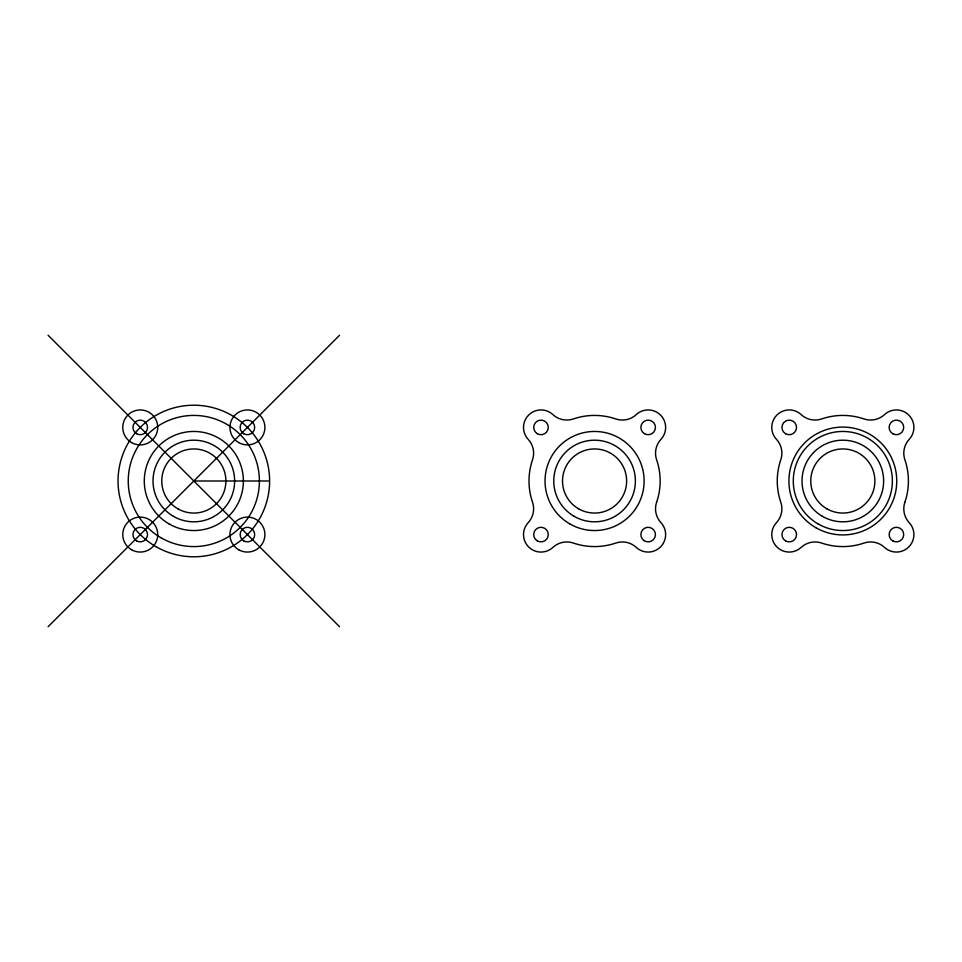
<?xml version="1.0" encoding="UTF-8"?>
<svg xmlns="http://www.w3.org/2000/svg" width="962" height="962" viewBox="0 0 962 962"><rect width="100%" height="100%" fill="white"/><g stroke="black" fill="none" stroke-linecap="round" stroke-linejoin="round"><path stroke-width="1.44" d="M48.1 626.731L339.562 335.269M193.831 481L268.386 481M48.1 335.269L339.562 626.731M818.061 523.905A49.543 49.543 0 0 0 892.375 481A49.543 49.543 0 0 0 818.061 438.095A49.543 49.543 0 0 0 818.061 523.905M822.426 516.341A40.801 40.801 0 0 0 883.633 481A40.801 40.801 0 0 0 822.426 445.659A40.801 40.801 0 0 0 822.426 516.341M904.881 502.212A65.572 65.572 0 0 0 904.881 459.788A20.406 20.406 0 0 1 909.234 439.309A17.484 17.484 0 0 0 908.777 415.055A17.484 17.484 0 0 0 884.523 414.598A20.406 20.406 0 0 1 864.044 418.951A65.572 65.572 0 0 0 821.62 418.951A20.406 20.406 0 0 1 801.142 414.598A17.484 17.484 0 0 0 776.887 415.055A17.484 17.484 0 0 0 776.43 439.309A20.406 20.406 0 0 1 780.783 459.788A65.572 65.572 0 0 0 780.783 502.212A20.406 20.406 0 0 1 776.43 522.691A17.484 17.484 0 0 0 776.887 546.945A17.484 17.484 0 0 0 801.142 547.402A20.406 20.406 0 0 1 821.62 543.049A65.572 65.572 0 0 0 864.044 543.049A20.406 20.406 0 0 1 884.523 547.402A17.484 17.484 0 0 0 908.777 546.945A17.484 17.484 0 0 0 909.234 522.691A20.406 20.406 0 0 1 904.881 502.212M892.772 540.897A7.287 7.287 0 0 0 903.703 534.583A7.287 7.287 0 0 0 892.772 528.27A7.287 7.287 0 0 0 892.772 540.897M892.772 433.73A7.287 7.287 0 0 0 903.703 427.417A7.287 7.287 0 0 0 892.772 421.103A7.287 7.287 0 0 0 892.772 433.73M785.605 433.73A7.287 7.287 0 0 0 796.536 427.417A7.287 7.287 0 0 0 785.605 421.103A7.287 7.287 0 0 0 785.605 433.73M785.605 540.897A7.287 7.287 0 0 0 796.536 534.583A7.287 7.287 0 0 0 785.605 528.27A7.287 7.287 0 0 0 785.605 540.897M815.872 527.693A53.92 53.92 0 0 0 896.752 481A53.92 53.92 0 0 0 815.872 434.307A53.92 53.92 0 0 0 815.872 527.693M826.803 508.766A32.059 32.059 0 0 0 874.891 481A32.059 32.059 0 0 0 826.803 453.234A32.059 32.059 0 0 0 826.803 508.766M656.625 502.212A65.572 65.572 0 0 0 656.625 459.788A20.406 20.406 0 0 1 660.978 439.309A17.484 17.484 0 0 0 660.521 415.055A17.484 17.484 0 0 0 636.267 414.598A20.406 20.406 0 0 1 615.788 418.951A65.572 65.572 0 0 0 573.364 418.951A20.406 20.406 0 0 1 552.885 414.598A17.484 17.484 0 0 0 528.631 415.055A17.484 17.484 0 0 0 528.174 439.309A20.406 20.406 0 0 1 532.527 459.788A65.572 65.572 0 0 0 532.527 502.212A20.406 20.406 0 0 1 528.174 522.691A17.484 17.484 0 0 0 528.631 546.945A17.484 17.484 0 0 0 552.885 547.402A20.406 20.406 0 0 1 573.364 543.049A65.572 65.572 0 0 0 615.788 543.049A20.406 20.406 0 0 1 636.267 547.402A17.484 17.484 0 0 0 660.521 546.945A17.484 17.484 0 0 0 660.978 522.691A20.406 20.406 0 0 1 656.625 502.212M644.071 540.62A7.287 7.287 0 0 0 655.423 535.1A7.287 7.287 0 0 0 644.973 528.03A7.287 7.287 0 0 0 644.071 540.62M644.516 433.73A7.287 7.287 0 0 0 655.447 427.417A7.287 7.287 0 0 0 644.516 421.103A7.287 7.287 0 0 0 644.516 433.73M537.349 433.73A7.287 7.287 0 0 0 548.28 427.417A7.287 7.287 0 0 0 537.349 421.103A7.287 7.287 0 0 0 537.349 433.73M537.349 540.897A7.287 7.287 0 0 0 548.28 534.583A7.287 7.287 0 0 0 537.349 528.27A7.287 7.287 0 0 0 537.349 540.897M578.547 508.766A32.059 32.059 0 0 0 626.635 481A32.059 32.059 0 0 0 578.547 453.234A32.059 32.059 0 0 0 578.547 508.766M574.17 516.341A40.801 40.801 0 0 0 635.377 481A40.801 40.801 0 0 0 574.17 445.659A40.801 40.801 0 0 0 574.17 516.341M569.805 523.905A49.543 49.543 0 0 0 644.119 481A49.543 49.543 0 0 0 569.805 438.095A49.543 49.543 0 0 0 569.805 523.905M238.672 442.556A17.484 17.484 0 0 0 264.899 427.417A17.484 17.484 0 0 0 238.672 412.277A17.484 17.484 0 0 0 238.672 442.556M238.672 549.723A17.484 17.484 0 0 0 264.899 534.583A17.484 17.484 0 0 0 238.672 519.444A17.484 17.484 0 0 0 238.672 549.723M131.505 549.723A17.484 17.484 0 0 0 157.732 534.583A17.484 17.484 0 0 0 131.505 519.444A17.484 17.484 0 0 0 131.505 549.723M131.505 442.556A17.484 17.484 0 0 0 157.732 427.417A17.484 17.484 0 0 0 131.505 412.277A17.484 17.484 0 0 0 131.505 442.556M161.039 537.794A65.572 65.572 0 0 0 259.403 481A65.572 65.572 0 0 0 161.039 424.206A65.572 65.572 0 0 0 161.039 537.794M169.059 523.905A49.543 49.543 0 0 0 243.374 481A49.543 49.543 0 0 0 169.059 438.095A49.543 49.543 0 0 0 169.059 523.905M173.425 516.341A40.801 40.801 0 0 0 234.632 481A40.801 40.801 0 0 0 173.425 445.659A40.801 40.801 0 0 0 173.425 516.341M177.802 508.766A32.059 32.059 0 0 0 225.89 481A32.059 32.059 0 0 0 177.802 453.234A32.059 32.059 0 0 0 177.802 508.766M136.604 540.897A7.287 7.287 0 0 0 147.535 534.583A7.287 7.287 0 0 0 136.604 528.27A7.287 7.287 0 0 0 136.604 540.897M136.604 433.73A7.287 7.287 0 0 0 147.535 427.417A7.287 7.287 0 0 0 136.604 421.103A7.287 7.287 0 0 0 136.604 433.73M243.771 433.73A7.287 7.287 0 0 0 254.702 427.417A7.287 7.287 0 0 0 243.771 421.103A7.287 7.287 0 0 0 243.771 433.73M243.771 540.897A7.287 7.287 0 0 0 254.702 534.583A7.287 7.287 0 0 0 243.771 528.27A7.287 7.287 0 0 0 243.771 540.897M155.94 546.632A75.782 75.782 0 0 0 269.613 481A75.782 75.782 0 0 0 155.94 415.368A75.782 75.782 0 0 0 155.94 546.632"/></g></svg>
